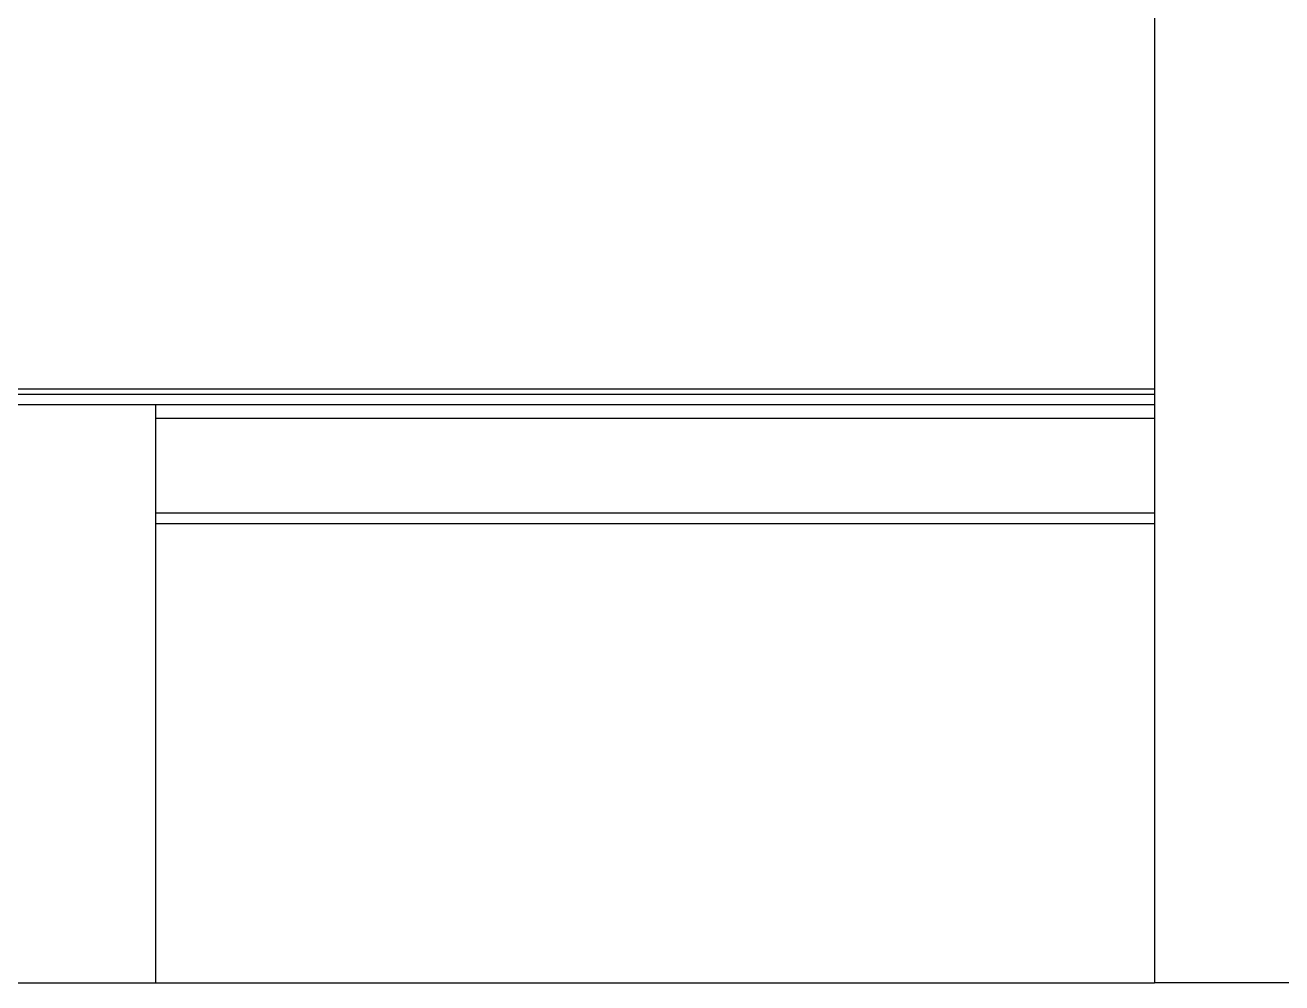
# Model space of a CAD drawing. Extents: x -681219 to -550379, y -242630 to -158199.
# Drawn here: x -634709 to -633839, y -179156 to -178493 of the extents above; entities that cross this region are included whole.
import ezdxf

# ---------------------------------------------------------------- set-up
doc = ezdxf.new("R2010")
doc.units = 0
doc.header["$LTSCALE"] = 1000
for name, color, linetype in [('$TD_AUDIT_GENERATED_(24C)', 7, 'CONTINUOUS'), ('$TD_AUDIT_GENERATED_(2AE)', 7, 'CONTINUOUS'), ('$TD_AUDIT_GENERATED_(2E8)', 7, 'CONTINUOUS')]:
    doc.layers.add(name, color=color, linetype=linetype)

msp = doc.modelspace()

# ---------------------------------------------------------------- linework, layer by layer
at = {"layer": '$TD_AUDIT_GENERATED_(24C)', "color": 7, "linetype": 'Continuous'}
for p, q in [((-634618.7124, -178756.1985), (-634618.7124, -179156.4514)), ((-636297.343, -179156.4514), (-633926.6863, -179156.4514))]:
    msp.add_line(p, q, dxfattribs=at)
at = {"layer": '$TD_AUDIT_GENERATED_(2AE)', "color": 7, "linetype": 'Continuous'}
for p in [(-633926.6863, -177622.7721), (-633786.4108, -179156.4514)]:
    msp.add_line(p, (-633926.6863, -179156.4514), dxfattribs=at)
at = {"layer": '$TD_AUDIT_GENERATED_(2E8)', "color": 7, "linetype": 'Continuous'}
for p, q in [((-635734.9628, -178744.9765), (-633926.6863, -178744.9765)), ((-635728.7595, -178748.7172), (-633926.6863, -178748.7172)), ((-633926.6863, -178756.1985), (-635727.8243, -178756.1985)), ((-633926.6863, -178765.5502), (-634618.7124, -178765.5502)), ((-634618.7124, -178831.0122), (-633926.6863, -178831.0122)), ((-633926.6863, -178838.4935), (-634618.7124, -178838.4935))]:
    msp.add_line(p, q, dxfattribs=at)

doc.saveas('drawing.dxf')
